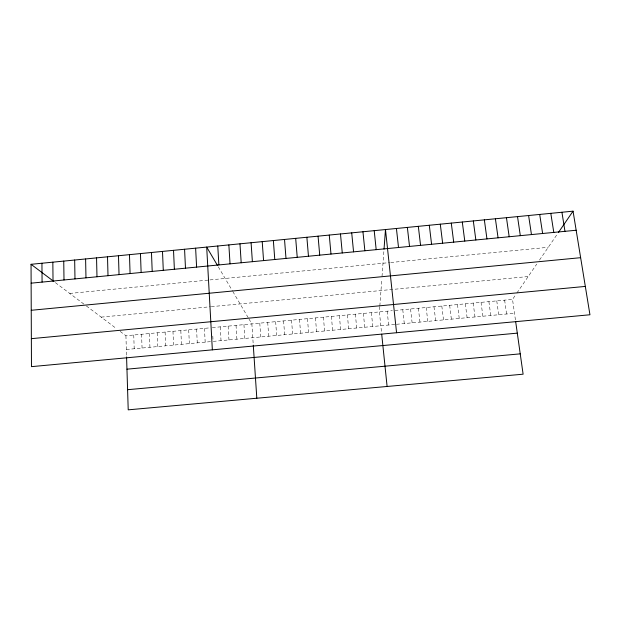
<?xml version="1.0" encoding="UTF-8"?>
<svg xmlns="http://www.w3.org/2000/svg" width="621" height="621" viewBox="0 0 621 621"><rect width="100%" height="100%" fill="white"/><g stroke="black" fill="none" stroke-linecap="round" stroke-linejoin="round"><path stroke-width="0.47" stroke-dasharray="3.1 2.33" d="M379.796 306.619L379.4 311.913L381.511 332.32M379.842 305.936L381.837 278.899M382.016 276.423L383.91 250.768M515.422 319.869L512.519 299.4L515.407 295.185M516.897 293.019L536.746 264.088M539.494 260.083L557.433 233.931M69.738 293.438L209.13 280.001M210.022 279.908L389.747 262.59M390.71 262.497L548.258 247.305M101.207 317.129L210.434 306.743M211.303 306.665L528.199 276.539M120.187 331.42L125.923 335.744L209.704 327.865M212.335 327.616L392.379 310.694M394.972 310.446L512.519 299.4M126.35 349.491L210.457 341.643M394.723 324.449L213.096 341.395L212.692 334.044M396.462 324.286L514.483 313.271M55.393 282.633L84.922 304.872M86.35 305.943L116.616 328.734M218.305 266.828L232.37 290.752M232.821 291.521L248.579 318.317M248.951 318.946L251.862 323.906L253.221 344.251M504.64 300.137L506.573 314.009M496.769 300.882L498.671 314.746M488.898 301.62L490.769 315.484M481.042 302.357L482.874 316.221M473.186 303.095L474.987 316.958M465.339 303.832L467.108 317.688M457.491 304.569L459.237 318.426M449.658 305.307L451.366 319.163M441.826 306.044L443.503 319.893M434.001 306.782L435.647 320.63M426.185 307.519L427.799 321.36M418.375 308.249L419.959 322.089M410.566 308.986L412.119 322.819M402.765 309.716L404.287 323.557M387.186 311.183L388.645 325.016M371.381 312.666L372.779 326.491M363.37 313.419L364.737 327.244M355.367 314.172L356.695 327.997M347.364 314.925L348.668 328.742M339.369 315.678L340.642 329.495M331.381 316.431L332.623 330.24M323.401 317.176L324.604 330.985M315.429 317.929L316.601 331.738M307.465 318.674L308.598 332.483M299.501 319.427L300.611 333.229M291.544 320.172L292.623 333.974M283.595 320.917L284.643 334.719M275.654 321.662L276.663 335.464M267.713 322.415L268.699 336.202M259.788 323.161L260.735 336.947M243.944 324.643L244.829 338.429M236.034 325.388L236.888 339.175M228.124 326.134L228.955 339.912M220.23 326.879L221.022 340.657M204.449 328.362L205.178 342.132M196.57 329.099L197.268 342.87M188.691 329.836L189.366 343.607M180.827 330.582L181.464 344.345M172.964 331.319L173.57 345.082M165.108 332.056L165.691 345.819M157.26 332.794L157.804 346.549M149.42 333.531L149.933 347.286M141.58 334.269L142.062 348.024M133.748 335.006L134.206 348.754M125.923 335.744L126.552 356.027"/><path stroke-width="0.93" d="M384.034 249.106L385.478 229.553L396.563 332.732M558.411 232.51L573.051 211.163L31.05 264.305L31.469 366.646L589.95 314.769L573.051 211.163M31.128 283.168L576.164 230.244M31.236 310.283L580.643 257.684M31.353 338.662L585.324 286.421M126.956 369.177L517.301 333.143M127.584 389.701L520.235 353.854M31.05 264.305L53.872 281.492M217.397 265.291L206.692 247.088L212.351 349.848M561.927 212.25L564.97 231.33M550.804 213.345L553.792 232.409M539.696 214.431L542.622 233.496M528.603 215.518L531.46 234.583M517.526 216.605L520.313 235.662M506.457 217.692L509.181 236.741M515.686 321.763L523.115 374.191L128.213 409.837L126.575 356.966M495.395 218.778L498.065 237.827M484.349 219.857L486.949 238.906M473.318 220.944L475.857 239.978M462.296 222.023L464.772 241.057M451.281 223.102L453.703 242.136M440.289 224.181L442.641 243.207M429.297 225.26L431.587 244.278M418.329 226.331L420.557 245.349M407.36 227.41L409.534 246.421M396.415 228.481L398.519 247.492M374.207 230.663L376.186 249.658M381.705 334.207L387.1 386.472M362.951 231.765L364.869 250.76M351.711 232.867L353.566 251.854M340.479 233.97L342.272 252.949M329.262 235.064L330.985 254.051M318.061 236.166L319.722 255.146M306.867 237.261L308.466 256.232M295.681 238.355L297.226 257.327M284.519 239.458L285.994 258.414M273.364 240.544L274.777 259.508M262.217 241.639L263.568 260.595M251.086 242.733L252.382 261.682M253.283 345.191L256.815 398.232M239.97 243.82L241.196 262.768M228.862 244.915L230.034 263.855M217.769 246.001L218.879 264.934M195.623 248.175L196.601 267.1M184.569 249.254L185.485 268.179M173.523 250.341L174.377 269.258M162.492 251.42L163.284 270.329M151.47 252.499L152.207 271.408M140.462 253.578L141.138 272.487M129.463 254.657L130.084 273.558M118.479 255.736L119.038 274.629M107.511 256.815L108.007 275.701M96.55 257.886L96.985 276.772M85.605 258.957L85.977 277.843M74.667 260.028L74.986 278.907M63.746 261.099L64.002 279.97M52.839 262.171L53.033 281.041M41.941 263.242L42.073 282.105"/></g></svg>
